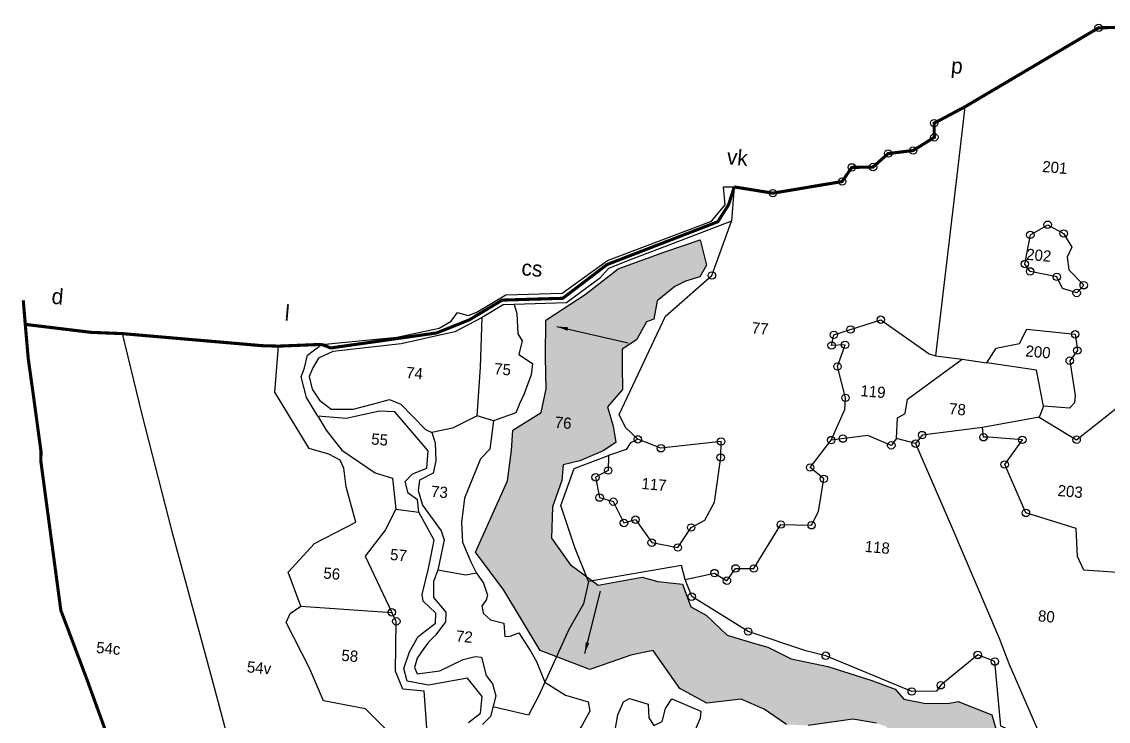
# Model space of a CAD drawing. Header units: metres. Extents: x 333181 to 338057, y 1785471 to 1790230.
# Drawn here: x 333508 to 335255, y 1788891 to 1790016 of the extents above; entities that cross this region are included whole.
import ezdxf

# ---------------------------------------------------------------- set-up
doc = ezdxf.new("R2010")
doc.units = ezdxf.units.M
doc.header["$MEASUREMENT"] = 0
doc.linetypes.add('DASHDOT', pattern=[25.4, 12.7, -6.35, 0, -6.35])
doc.linetypes.add('DIVIDE', pattern=[31.75, 12.7, -6.35, 0, -6.35, 0, -6.35])
for name, color, linetype in [('OFF', 1, 'Continuous'), ('POLY_HATCH', 12, 'Continuous'), ('POLY_PARCEL', 6, 'Continuous'), ('POLY_WATER', 4, 'Continuous'), ('SYM_ARROW', 1, 'Continuous'), ('SYM_STONE', 1, 'Continuous'), ('TEXT_MAPOUT', 7, 'Continuous'), ('TEXT_PARCEL', 7, 'Continuous'), ('V_BOUND_LINE', 7, 'Continuous'), ('V_BOUND_STREAM_LINE', 7, 'DASHDOT'), ('V_DIVIDE_LINE', 7, 'DIVIDE')]:
    doc.layers.add(name, color=color, linetype=linetype)
doc.styles.get("Standard").update_dxf_attribs({"font": 'simplex.shx'})
doc.styles.add('TEXT_MAP', font='', dxfattribs={"height": 0.3})
doc.styles.get('TEXT_MAP').set_extended_font_data('Kruti Dev 050')
doc.dimstyles.get("Standard").update_dxf_attribs({"dimtxt": 0.18, "dimasz": 0.18, "dimexe": 0.18, "dimexo": 0.0625, "dimgap": 0.09, "dimtad": 0, "dimtih": 1, "dimtoh": 1, "dimdec": 4, "dimzin": 0, "dimdsep": 46, "dimtxsty": 'Standard', "dimcen": 0.09, "dimadec": 0, "dimazin": 0, "dimtfac": 1, "dimtdec": 4, "dimtofl": 0, "dimtmove": 0, "dimatfit": 3, "dimfxl": 0, "dimtolj": 1, "dimtzin": 0, "dimarcsym": 0})

# ---------------------------------------------------------------- blocks, each defined once
blk = doc.blocks.new('STONE')
blk.add_circle((0, 0), 0.0851)
blk = doc.blocks.new('1235')
at = {"layer": 'POLY_HATCH'}
h = blk.add_hatch(dxfattribs=at)
h.set_pattern_fill('ZIGZAG', color=256, scale=10.067963, angle=290, style=0)
h.set_pattern_definition([(290, (2631.2947, 7474.5392), (1.6130296, -0.752168), [1.2584954, -1.2584954]), (20, (2631.7251, 7473.3566), (0.752168, 1.6130296), [1.2584954, -1.2584954])])
h.paths.add_polyline_path([(2790.22, 7815), (2791.77, 7813.49), (2795.09, 7813.14), (2798.88, 7813.4), (2800.53, 7813.92), (2806.11, 7812.23), (2806.96, 7810.05), (2808.36, 7808.41), (2811.81, 7807.5), (2814.12, 7807.93), (2817.03, 7806.72), (2822.21, 7805.12), (2826.4, 7806.33), (2830.7, 7806.03), (2832.36, 7803.77), (2834.85, 7803.53), (2839.76, 7805.17), (2843.03, 7803.96), (2849.28, 7802.26), (2854.53, 7803.36), (2859.14, 7803.9), (2860.78, 7805.6), (2860.59, 7810.57), (2863.03, 7814.04), (2862.68, 7815.59), (2864.62, 7818.13), (2865.95, 7825.58), (2864.07, 7828.07), (2866.74, 7833.36), (2875.49, 7829.52), (2878.18, 7823.5), (2878.74, 7818.43), (2877.39, 7814.89), (2871.92, 7809.43), (2870.73, 7808.08), (2871.13, 7806.26), (2872.08, 7802.69), (2869.62, 7802.77), (2864.47, 7805.23), (2861.7, 7804.04), (2858.84, 7801.59), (2857.57, 7798.1), (2848.02, 7791.97), (2842.24, 7795.38), (2839.62, 7796.09), (2834.47, 7793.4), (2828.65, 7799.51), (2824.22, 7799.35), (2818.11, 7800.06), (2815.42, 7802.28), (2808.79, 7797.17), (2804.44, 7800.61), (2802.77, 7804.72), (2800.63, 7803.85), (2798.93, 7802.6), (2792.83, 7803.23), (2788.07, 7806.01), (2788.87, 7807.75), (2789.5, 7808.78), (2787.68, 7809.25), (2783.85, 7809.58), (2776.72, 7807.92), (2773.23, 7807.76), (2769.42, 7809.9), (2765.62, 7811.17), (2760.12, 7810.06), (2755.6, 7812.04), (2752.59, 7815.6), (2750.75, 7817.76), (2747.26, 7816.73), (2740.84, 7813.8), (2732.59, 7816.17), (2725.91, 7825.38), (2720.83, 7831.08), (2724.95, 7843.01), (2725.19, 7847.92), (2725.11, 7851.2), (2729.39, 7854.45), (2729.87, 7858.33), (2729.32, 7863.42), (2728.84, 7869.36), (2734.8, 7874.06), (2739.72, 7878.65), (2747.01, 7882.06), (2752.51, 7884.49), (2753.86, 7880.46), (2752.96, 7878.52), (2750.72, 7877.62), (2749.08, 7876.58), (2746.46, 7874.04), (2746.16, 7871.05), (2745.04, 7870.53), (2743.7, 7867.47), (2741.53, 7865.76), (2741.76, 7863.07), (2742.14, 7859.29), (2739.97, 7856.31), (2741.16, 7853.25), (2741.84, 7850.71), (2739.89, 7849.14), (2736.3, 7847.23), (2733.68, 7846.34), (2733.68, 7843.8), (2732.56, 7839.47), (2732.86, 7834.4), (2736.22, 7830.44), (2741.01, 7827.49), (2747.96, 7829.43), (2750.57, 7828.91), (2754.53, 7828.84), (2756.18, 7825.33), (2758.79, 7824.21), (2762.45, 7821.3), (2767.19, 7820.31), (2769.13, 7819.93), (2773.09, 7818.37), (2779.07, 7817.7), (2786.34, 7816.05)])
at = {"layer": 'OFF'}
blk.add_lwpolyline([(2755.52, 7893.34), (2757.23, 7893.46)], dxfattribs=at)
at = {"layer": 'POLY_HATCH'}
for points in [[(2787.68, 7809.25), (2783.85, 7809.58), (2776.72, 7807.92)], [(2773.23, 7807.76), (2769.42, 7809.9), (2765.62, 7811.17), (2760.12, 7810.06), (2755.6, 7812.04), (2752.59, 7815.6), (2750.75, 7817.76), (2747.26, 7816.73), (2740.84, 7813.8), (2732.59, 7816.17), (2725.91, 7825.38), (2720.83, 7831.08), (2724.95, 7843.01), (2725.19, 7847.92), (2725.11, 7851.2), (2729.39, 7854.45), (2729.87, 7858.33), (2729.32, 7863.42), (2728.84, 7869.36), (2734.8, 7874.06), (2739.72, 7878.65), (2747.01, 7882.06), (2752.51, 7884.49), (2753.86, 7880.46), (2752.96, 7878.52), (2750.72, 7877.62), (2749.08, 7876.58), (2746.46, 7874.04), (2746.16, 7871.05), (2745.04, 7870.53), (2743.7, 7867.47), (2741.53, 7865.76), (2741.76, 7863.07), (2742.14, 7859.29), (2739.97, 7856.31), (2741.16, 7853.25), (2741.84, 7850.71), (2739.89, 7849.14), (2736.3, 7847.23), (2733.68, 7846.34), (2733.68, 7843.8), (2732.56, 7839.47), (2732.86, 7834.4), (2736.22, 7830.44), (2741.01, 7827.49), (2747.96, 7829.43), (2750.57, 7828.91), (2754.53, 7828.84), (2756.18, 7825.33), (2758.79, 7824.21), (2762.45, 7821.3), (2767.19, 7820.31), (2769.13, 7819.93), (2773.09, 7818.37), (2779.07, 7817.7), (2786.34, 7816.05), (2790.22, 7815), (2791.77, 7813.49), (2795.09, 7813.14), (2798.88, 7813.4), (2800.53, 7813.92), (2806.11, 7812.23), (2806.96, 7810.05)]]:
    blk.add_lwpolyline(points, dxfattribs=at)
at = {"layer": 'POLY_PARCEL'}
for points in [[(2793.16, 7909.6), (2792.85, 7899.36), (2791.97, 7869.15)], [(2808.14, 7891.82), (2810.83, 7890.64), (2812.33, 7888.58), (2811.71, 7886.89), (2812.15, 7884.88), (2814.79, 7882.6), (2813.77, 7881.26), (2811.43, 7881.8), (2810.35, 7883.56), (2805.98, 7884.07), (2805.02, 7885.18), (2805.5, 7889.94), (2808.14, 7891.82)], [(2745.31, 7851.51), (2743.18, 7853.23), (2741.94, 7855.24), (2748.04, 7871.72), (2748.04, 7871.72), (2754.9, 7878.9), (2757.3, 7887.91), (2757.3, 7887.91)], [(2800.3, 7868.77), (2801.63, 7871.27), (2805.29, 7872.35), (2806.29, 7874.76), (2814.11, 7874.59), (2814.69, 7872.01), (2813.61, 7870.27), (2814.97, 7864.74), (2814.97, 7863.58), (2814.25, 7862.61), (2810.03, 7862.57)], [(2776.39, 7854.13), (2778.16, 7859.22), (2778.1, 7861.12), (2776.38, 7866.04), (2777.28, 7869.63), (2775.13, 7869.35), (2775.34, 7871.08), (2782.67, 7874.19), (2790.93, 7869.39), (2791.97, 7869.15)], [(2723.55, 7871.46), (2724.1, 7870.02), (2724.55, 7866.77), (2725.31, 7865.72), (2724.99, 7863.46), (2727.29, 7862.22), (2727.26, 7860.39), (2726.75, 7858.44), (2726.4, 7857.2), (2725.82, 7855.52), (2725.31, 7854.02), (2721.88, 7852.43)], [(2786.87, 7855.31), (2786.72, 7858.64), (2787.89, 7859.46), (2788.1, 7861.81), (2796.31, 7869.02)], [(2791.97, 7869.15), (2796.31, 7869.02)], [(2796.31, 7869.02), (2800.3, 7868.77)], [(2719.17, 7853.01), (2718.99, 7860.89), (2718.59, 7868.87), (2718.59, 7868.87), (2718.59, 7868.87)], [(2810.03, 7862.57), (2808.38, 7868.28), (2800.3, 7868.77)], [(2809.47, 7860.78), (2815.83, 7857.67), (2822.82, 7864.23), (2825.33, 7860.48), (2828.16, 7855.51), (2825.26, 7852.61), (2825.81, 7843.69), (2827.19, 7843.69), (2828.99, 7840.45), (2827.48, 7836.95), (2818.83, 7836.81), (2817.66, 7838.89), (2817.03, 7843.38), (2808.73, 7845.17), (2804.63, 7852.66), (2807.12, 7856.88), (2801.66, 7856.81), (2800.83, 7856.74), (2800.55, 7858.29)], [(2810.03, 7862.57), (2809.47, 7860.78)], [(2660.94, 7861.2), (2665.24, 7848.49), (2671.65, 7830.32), (2680.18, 7807.17), (2685.94, 7791.31), (2693.06, 7771.21), (2698.11, 7757.36)], [(2693.52, 7819.89), (2691, 7825.21), (2694.82, 7830.19), (2701.16, 7834.19), (2701.16, 7834.19), (2699.12, 7839.76), (2698.5, 7842.72), (2697.79, 7843.96), (2695.88, 7844.72), (2692.63, 7845.39), (2686.31, 7853.96), (2686.25, 7861.4)], [(2809.47, 7860.78), (2800.55, 7858.29)], [(2800.55, 7858.29), (2790.94, 7856.22), (2790.01, 7854.75)], [(2786.87, 7855.31), (2786.14, 7854.13), (2782.2, 7855.37), (2776.39, 7854.13)], [(2790.01, 7854.75), (2786.87, 7855.31)], [(2754.9, 7829.66), (2759.54, 7831.09), (2761.64, 7830.04), (2762.86, 7832.14), (2765.78, 7832.38), (2769.5, 7839.83), (2774.44, 7840.15), (2775.35, 7842.46), (2775.76, 7847.8), (2773.41, 7849.42), (2776.39, 7854.13)], [(2790.01, 7854.75), (2796.94, 7841.92), (2796.94, 7841.92), (2806.23, 7824.64), (2808.11, 7820.73), (2814.96, 7808.16)], [(2719.17, 7853.01), (2715.37, 7850.69), (2712.1, 7849.67)], [(2721.88, 7852.43), (2721.88, 7852.43), (2721.66, 7847.81), (2720.32, 7846.16), (2718.32, 7839.58), (2718.32, 7839.58), (2718.16, 7835.62), (2718.58, 7832.47), (2720.23, 7829.43), (2721.26, 7827.68)], [(2721.88, 7852.43), (2719.17, 7853.01)], [(2740.82, 7848.49), (2740.99, 7846.07), (2739.06, 7844.8), (2740, 7841.6), (2742.26, 7841.14), (2744.27, 7837.86), (2746.08, 7838.56), (2749.01, 7835.09), (2753.28, 7834.68), (2755.13, 7838.09), (2757.23, 7839.48), (2758.52, 7842.5), (2758.89, 7849.76), (2758.72, 7852.33), (2749.15, 7850.4), (2745.31, 7851.51)], [(2745.31, 7851.51), (2744.2, 7850.85), (2743.59, 7849.7), (2740.82, 7848.49)], [(2693.54, 7850.71), (2695.09, 7848.59), (2697.88, 7845.55), (2703.6, 7842.42), (2706.44, 7841.77), (2707.39, 7836.85)], [(2739.38, 7827.97), (2736.71, 7833.2), (2733.87, 7839.77), (2735.48, 7845.9), (2740.82, 7848.49)], [(2707.39, 7836.85), (2706, 7833.33), (2703.13, 7828.88), (2703.13, 7828.88), (2708.24, 7820.2)], [(2707.39, 7836.85), (2711.16, 7836.67)], [(2754.9, 7829.66), (2754.13, 7831.85), (2739.38, 7827.97)], [(2814.96, 7808.16), (2814.96, 7808.16), (2807.73, 7810.53), (2805.84, 7820.83), (2803, 7821.66), (2797.5, 7816.26), (2796.87, 7815.23), (2792.91, 7814.84), (2778.58, 7819.38), (2775.32, 7819.88), (2765.76, 7822.17), (2756.21, 7826.98), (2754.9, 7829.66)], [(2721.26, 7827.68), (2719.61, 7827.21), (2715, 7827.66)], [(2721.26, 7827.68), (2722.55, 7826.21), (2723.36, 7824.32), (2723.2, 7823.47), (2722.63, 7822.51), (2722.9, 7821.39), (2724.17, 7820.42), (2726.37, 7820.04), (2726.72, 7817.92), (2727.57, 7818.03), (2728.92, 7818.69), (2731.13, 7815.88), (2732.17, 7814.34), (2733.79, 7811.14)], [(2739.38, 7827.97), (2738.93, 7824.27), (2738.93, 7824.27), (2736.94, 7819.94), (2734.15, 7812.11), (2733.79, 7811.14)], [(2693.52, 7819.89), (2708.24, 7820.2)], [(2714.41, 7796.68), (2716.11, 7798.48), (2714.56, 7807.97), (2714.56, 7807.97), (2711.07, 7808.03), (2709.66, 7810.8), (2709.66, 7810.8), (2709.08, 7818.82), (2709.08, 7818.82), (2708.24, 7820.2)], [(2714.41, 7796.68), (2705.36, 7804.32), (2698.52, 7805.03), (2695.78, 7810.06), (2691.38, 7817.07), (2691.91, 7818.6), (2693.52, 7819.89)], [(2733.79, 7811.14), (2733.09, 7809.01), (2731.65, 7805.62), (2725.82, 7806.44)], [(2743.22, 7799.17), (2743.3, 7800.71), (2744.6, 7802.11), (2745.7, 7803.16), (2745.99, 7806.9), (2746.74, 7809.09), (2747.67, 7809.72), (2750.72, 7809.06), (2751.04, 7806.9), (2751.96, 7805.7), (2753.22, 7806.46), (2753.59, 7808.63), (2754.46, 7810.29), (2759.27, 7808.7), (2759.27, 7807.58), (2758.46, 7805.05), (2758.78, 7804.56), (2760.35, 7803.77)]]:
    blk.add_lwpolyline(points, dxfattribs=at)
blk.add_lwpolyline([(2733.79, 7811.14), (2737.31, 7809.37), (2741.08, 7808.59), (2741.47, 7807.1), (2740.43, 7804.76), (2739.39, 7802.81), (2739.65, 7800.54), (2738.73, 7800.21, 0.336535), (2738.34, 7799.62, 0.037316), (2738.56, 7798.09), (2740.22, 7797.4, 0.377867), (2742.16, 7798.05), (2743.22, 7799.17)], format="xyb", dxfattribs=at)
at = {"layer": 'POLY_WATER'}
for points in [[(2757.23, 7893.46), (2757.3, 7887.91), (2748.24, 7883.48), (2741.95, 7880.44), (2738.18, 7878.55), (2736.87, 7876.81), (2731.9, 7872.44), (2723.55, 7871.46), (2721.79, 7871.24), (2718.59, 7868.87), (2714.38, 7866.19), (2705.95, 7863.49), (2695.07, 7861.31), (2692.83, 7860.05), (2692.05, 7858.38), (2691.61, 7856.94), (2692.27, 7854.96), (2693.59, 7853.29), (2695.63, 7852), (2699.16, 7852.35), (2702.15, 7853.38), (2704.85, 7854.39), (2706.73, 7853.82), (2711.03, 7850.08), (2712.1, 7849.67), (2712.8, 7848.09), (2713.16, 7845.17), (2712.92, 7843.16), (2710.83, 7841.86), (2710.72, 7840.14), (2711.66, 7837.85), (2715, 7834), (2715.59, 7832.62), (2715, 7827.66), (2714.51, 7825.74), (2714.71, 7823.18), (2716.92, 7821.02), (2716.97, 7819.42), (2715.64, 7817.21), (2714.56, 7815.93), (2713.87, 7814.85), (2712.94, 7813.18), (2712.64, 7811.65), (2713.18, 7810.67), (2716.78, 7811.46), (2720.37, 7813.62), (2722.24, 7814.31), (2723.27, 7814.26), (2724.31, 7811.41), (2725.45, 7810.15), (2726.14, 7808.28), (2725.55, 7804.88), (2724.37, 7803.46)], [(2693.14, 7862.29), (2705.12, 7864.53), (2711.82, 7866.54), (2713.66, 7867.88), (2714.55, 7869.35), (2716.29, 7869), (2717.56, 7869.62), (2722.05, 7872.86), (2731.09, 7873.96), (2737.88, 7879.85), (2754.07, 7887.63), (2756.02, 7890.44), (2755.52, 7893.34)], [(2722.09, 7803.57), (2723.92, 7805.27), (2723.92, 7807.97), (2721.34, 7810.67), (2715.17, 7809.04), (2711.65, 7809.35), (2710.95, 7811.33), (2711.62, 7814.11), (2712.82, 7816.68), (2715.4, 7819.06), (2715.3, 7820.71), (2713.09, 7822.45), (2712.83, 7823.5), (2713.53, 7827.75), (2714, 7832.42), (2711.16, 7836.67), (2710.76, 7838.64), (2709.19, 7839.59), (2708.53, 7841.45), (2709.59, 7842.76), (2711.82, 7843.87), (2711.79, 7846.71), (2705.88, 7852.46), (2703.41, 7852.4), (2698.15, 7850.71), (2693.54, 7850.71), (2691.46, 7853.56), (2690.33, 7856.78), (2690.72, 7858.3), (2691.05, 7860.37), (2693.14, 7862.29)]]:
    blk.add_lwpolyline(points, dxfattribs=at)
at = {"layer": 'V_BOUND_LINE', "const_width": 0.503}
for points in [[(2757.23, 7893.46), (2763.53, 7893), (2774.49, 7895.85), (2775.84, 7898.26), (2779.25, 7898.62), (2781.49, 7901), (2785.48, 7901.85), (2788.68, 7904.27), (2788.46, 7906.54), (2793.16, 7909.6), (2813.54, 7924.21), (2833.72, 7926.36), (2846.59, 7927.86), (2878.58, 7926.86), (2878.58, 7926.86), (2882.6, 7923.85), (2889.07, 7918.52), (2898.25, 7913.18), (2899.19, 7903.77), (2903.05, 7897.03), (2909.87, 7894.76), (2927.53, 7887.62)], [(2670.03, 7783.93), (2660.17, 7805.13), (2655.01, 7815.84), (2653.14, 7824.16), (2649.7, 7839.45), (2649.56, 7841.14), (2647.46, 7850.4), (2646.2, 7855.86), (2645.24, 7861.31), (2655.92, 7860.96), (2660.94, 7861.2), (2683.63, 7861.24), (2686.25, 7861.4), (2693.14, 7862.29)]]:
    blk.add_lwpolyline(points, dxfattribs=at)
at = {"layer": 'V_BOUND_STREAM_LINE', "ltscale": 10, "const_width": 0.5}
blk.add_lwpolyline([(2757.23, 7893.46), (2756.57, 7890.51), (2755.09, 7887.63), (2737.9, 7879.18), (2731.25, 7873.12), (2721.54, 7871.97), (2716.49, 7868.3), (2711.47, 7865.76), (2694.67, 7861.85), (2693.14, 7862.29)], dxfattribs=at)
at = {"layer": 'V_DIVIDE_LINE', "ltscale": 0.7, "const_width": 0.503}
blk.add_lwpolyline([(2645.24, 7861.31), (2644.58, 7865.14)], dxfattribs=at)
at = {"layer": 'SYM_STONE', "xscale": 7.047574335353677, "yscale": 7.047574335353677, "zscale": 7.047574335353677}
for p in [(2813.54, 7924.21), (2788.46, 7906.54), (2788.68, 7904.27), (2785.48, 7901.85), (2781.49, 7901), (2775.84, 7898.26), (2779.25, 7898.62), (2774.49, 7895.85), (2763.53, 7893), (2808.14, 7891.82), (2805.5, 7889.94), (2810.83, 7890.64), (2805.02, 7885.18), (2805.98, 7884.07), (2810.35, 7883.56), (2814.79, 7882.6), (2813.77, 7881.26), (2754.9, 7878.9), (2782.67, 7874.19), (2814.11, 7874.59), (2777.95, 7872.19), (2814.69, 7872.01), (2775.34, 7871.08), (2813.61, 7870.27), (2775.13, 7869.35), (2777.28, 7869.63), (2776.38, 7866.04), (2778.1, 7861.12), (2790.94, 7856.22), (2800.83, 7856.74), (2807.12, 7856.88), (2815.83, 7857.67), (2778.26, 7854.53), (2790.01, 7854.75), (2776.39, 7854.13), (2786.14, 7854.13), (2804.63, 7852.66), (2745.31, 7851.51), (2758.72, 7852.33), (2749.15, 7850.4), (2758.89, 7849.76), (2773.41, 7849.42), (2775.76, 7847.8), (2740.99, 7846.07), (2739.06, 7844.8), (2808.73, 7845.17), (2740, 7841.6), (2742.26, 7841.14), (2769.5, 7839.83), (2774.44, 7840.15), (2744.27, 7837.86), (2746.08, 7838.56), (2755.13, 7838.09), (2749.01, 7835.09), (2753.28, 7834.68), (2762.86, 7832.14), (2765.78, 7832.38), (2759.54, 7831.09), (2761.64, 7830.04), (2756.21, 7826.98), (2765.76, 7822.17), (2803, 7821.66), (2708.24, 7820.2), (2778.58, 7819.38), (2805.84, 7820.83), (2709.08, 7818.82), (2797.5, 7816.26), (2792.91, 7814.84)]:
    blk.add_blockref('STONE', p, dxfattribs=at)
at = {"layer": 'TEXT_MAPOUT', "style": 'TEXT_MAP'}
for s, height, p in [('p', 2.52, (2790.38, 7914.83)), ('vk', 2.517, (2755.64, 7897.01)), ('cs', 2.517, (2724.21, 7876.25)), ('d', 2.52, (2649.1, 7865)), ('l', 2.52, (2686.81, 7865.62))]:
    blk.add_text(s, height=height, dxfattribs=at).set_placement(p)
at = {"layer": 'TEXT_PARCEL', "style": 'TEXT_MAP'}
for s, p in [('201', (2806.46, 7900.23)), ('202', (2805.12, 7885.88)), ('77', (2762.05, 7870.17)), ('200', (2806.38, 7870.33)), ('119', (2780.42, 7861.61)), ('75', (2721.24, 7859.95)), ('78', (2794.91, 7859.97)), ('74', (2707.15, 7858.09)), ('76', (2731.74, 7852.21)), ('203', (2813.52, 7848.35)), ('55', (2702.48, 7846.91)), ('117', (2746.54, 7843.58)), ('73', (2712.84, 7839.33)), ('118', (2783.32, 7836.63)), ('57', (2707.15, 7828.61)), ('80', (2812.14, 7827.92)), ('56', (2696.69, 7824.68)), ('72', (2718.89, 7816.42)), ('58', (2700.75, 7811.71)), ('54c', (2661.24, 7809.49)), ('54v', (2685.73, 7808.5))]:
    blk.add_text(s, height=1.812, dxfattribs=at).set_placement(p)
at = {"layer": 'SYM_ARROW'}
for points in [[(2730.72, 7868.5), (2742.38, 7866.87)], [(2739.82, 7816.33), (2741.45, 7826.58)]]:
    blk.add_leader(points, dimstyle='Standard', override={"dimtxt": 2.5, "dimasz": 1.8, "dimexe": 1.25, "dimexo": 0.625, "dimgap": 0.625, "dimtad": 1, "dimtih": 0, "dimtoh": 0, "dimzin": 8, "dimlunit": 6, "dimcen": 2.5, "dimtofl": 1}, dxfattribs=at)

msp = doc.modelspace()

# ---------------------------------------------------------------- block references
at = {"xscale": 9.965946763787475, "yscale": 9.965946763787475, "zscale": 9.965946763787475, "rotation": 354.9611497791353}
msp.add_blockref('1235', (300371.6, 1713802.1), dxfattribs=at)

doc.saveas('drawing.dxf')
